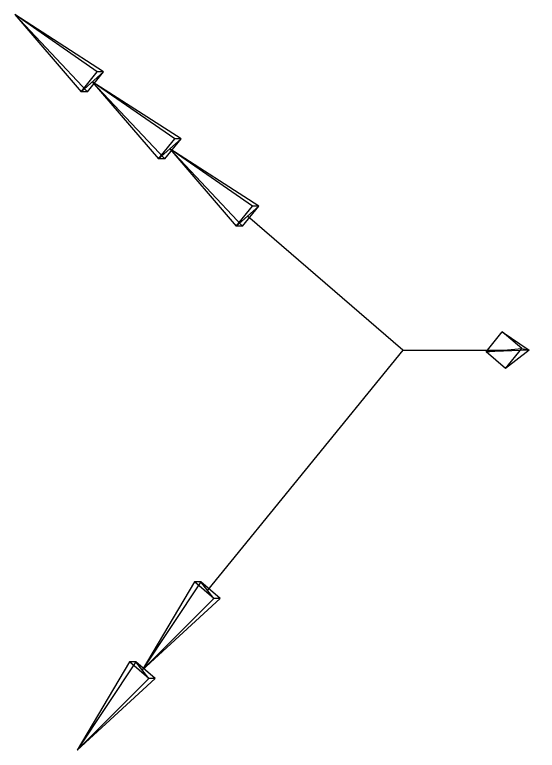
# Model space of a CAD drawing. Header units: millimetres. Extents: x -10973 to 14, y -157 to 191.
# Drawn here: x -1245.43 to -1235.42, y -1.41 to 12.68 of the extents above; entities that cross this region are included whole.
import ezdxf

# ---------------------------------------------------------------- set-up
doc = ezdxf.new("R2010")
doc.units = ezdxf.units.MM
doc.layers.add('AutoDetect_50_53', color=1, linetype='Continuous')

# ---------------------------------------------------------------- blocks, each defined once
blk = doc.blocks.new('Kontrollpunkt')
at = {"color": 0}
for q in [(0, 6), (8, 0), (0, 0, 4)]:
    blk.add_line((0, 0), q, dxfattribs=at)
for points in [[(0.25, 8, -0.25), (-0.25, 8, -0.25), (-0.25, 8, 0.25), (0, 10, 0), (-0.25, 8, -0.25), (0.25, 8, 0.25), (0, 10, 0), (0.25, 8, -0.25), (0.25, 8, 0.25), (-0.25, 8, 0.25)], [(0.25, 6, -0.25), (-0.25, 6, -0.25), (-0.25, 6, 0.25), (0, 8, 0), (-0.25, 6, -0.25), (0.25, 6, 0.25), (0, 8, 0), (0.25, 6, -0.25), (0.25, 6, 0.25), (-0.25, 6, 0.25)], [(0.25, 0.25, 4), (-0.25, 0.25, 4), (-0.25, -0.25, 4), (0, 0, 6), (-0.25, 0.25, 4), (0.25, -0.25, 4), (0, 0, 6), (0.25, 0.25, 4), (0.25, -0.25, 4), (-0.25, -0.25, 4)], [(0.25, 0.25, 6), (-0.25, 0.25, 6), (-0.25, -0.25, 6), (0, 0, 8), (-0.25, 0.25, 6), (0.25, -0.25, 6), (0, 0, 8), (0.25, 0.25, 6), (0.25, -0.25, 6), (-0.25, -0.25, 6)], [(0.25, 0.25, 8), (-0.25, 0.25, 8), (-0.25, -0.25, 8), (0, 0, 10), (-0.25, 0.25, 8), (0.25, -0.25, 8), (0, 0, 10), (0.25, 0.25, 8), (0.25, -0.25, 8), (-0.25, -0.25, 8)], [(8, 0.25, -0.25), (8, 0.25, 0.25), (8, -0.25, 0.25), (10, 0, 0), (8, 0.25, 0.25), (8, -0.25, -0.25), (10, 0, 0), (8, 0.25, -0.25), (8, -0.25, -0.25), (8, -0.25, 0.25)]]:
    blk.add_polyline3d(points, dxfattribs=at)

msp = doc.modelspace()

# ---------------------------------------------------------------- block references
at = {"layer": 'AutoDetect_50_53', "color": 1, "extrusion": (-0.743283, 0.642788, -0.185348), "rotation": 260.8936292339863}
msp.add_blockref('Kontrollpunkt', (805.075, 203.8, 918.642), dxfattribs=at)

doc.saveas('drawing.dxf')
